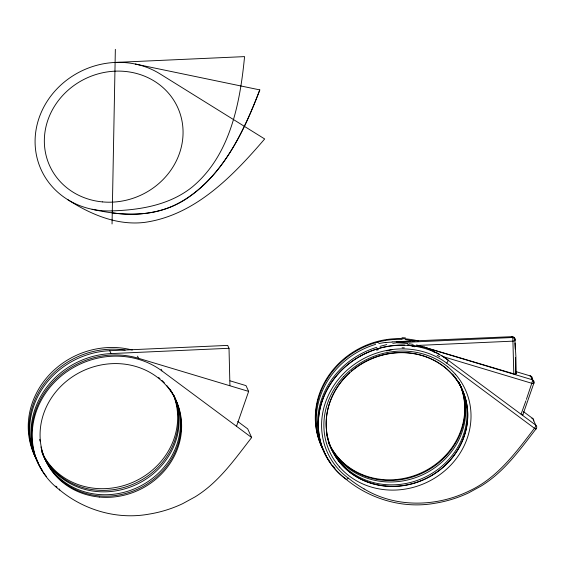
<?xml version="1.0" encoding="UTF-8"?>
<svg xmlns="http://www.w3.org/2000/svg" width="565" height="565" viewBox="0 0 565 565"><rect width="100%" height="100%" fill="white"/><g stroke="black" fill="none" stroke-linecap="round" stroke-linejoin="round"><path stroke-width="0.85" d="M392.11 341.867L512.116 336.655A2.811 2.578 -24.6 0 1 514.842 339.021L515.887 356.423L516.092 373.649L515.704 372.794L515.562 357.702M112.047 223.959L115.352 49.346M229.927 385.492L229.016 348.287L227.688 345.399L109.73 350.71A79.757 73.146 -24.6 0 0 38.632 463.646M526.403 399.377L531.785 383.289A2.811 0.777 -73.3 0 0 532.315 379.765L530.599 376.022L515.464 371.473M230.026 380.824L246.001 385.62L248.649 391.404L236.622 425.939M525.916 400.797L521.085 414.124A2.973 0.537 40.6 0 0 522.922 414.816M522.865 414.767L533.96 382.922L532.583 379.927M135.31 64.036L259.801 89.899C244.228 130.812 224.037 173.639 186.478 198.746C164.705 212.998 137.648 216.67 112.258 212.857M259.801 89.899C242.696 134.597 219.566 183.307 174.352 205.378C148.574 217.433 119.13 215.364 92.088 209.269M523.536 411.673L532.739 418.503L535.775 425.141A2.811 2.578 -24.6 0 1 536.178 428.701C523.741 444.768 511.728 461.428 496.324 474.84A110.373 101.213 -24.6 0 1 481.401 485.879L468.795 492.779A115.641 106.05 -24.6 0 1 434.958 503.26C403.481 508.952 370.456 499.389 345.942 479.162A79.757 73.146 -24.6 0 1 337.143 375.139A79.757 73.146 -24.6 0 1 448.031 359.983A2.811 1.003 -53.4 0 1 446.696 363.104A76.939 70.554 -24.6 0 0 339.735 377.738A76.939 70.554 -24.6 0 0 348.217 478.075M237.787 421.511L247.682 428.856L251.651 437.536C238.656 454.189 226.332 471.648 210.328 485.625A110.408 101.255 -24.6 0 1 195.264 496.783L182.657 503.676A115.641 106.05 -24.6 0 1 148.821 514.157C117.343 519.857 84.326 510.287 59.805 490.067L59.311 488.979M380.068 346.338L386.778 344.565M378.783 343.527L385.761 342.334M392.781 343.343L397.188 342.701L512.504 337.51A2.811 2.578 -24.6 0 1 515.231 339.869A2.811 1.045 -2 0 1 512.921 341.147L418.312 345.406L416.405 345.01M115.105 62.44L244.567 56.613C240.061 103.289 230.195 155.566 192.107 187.1C169.655 205.06 140.275 210.011 112.294 210.865A79.722 73.104 -24.6 0 1 39.14 117.767A79.722 73.104 -24.6 0 1 159.839 73.775L264.674 138.955C232.971 175.885 195.087 215.385 144.435 222.412C116.821 225.689 90.245 214.262 67.56 199.53M42.587 470.758A79.757 73.146 -24.6 0 1 41.372 395.26A79.757 73.146 -24.6 0 1 111.051 353.598L229.016 348.287M406.553 341.352L396.8 341.846L397.188 342.701L407.542 343.513M408.085 345.25L416.97 346.02L424.661 347.404L532.315 379.765A2.811 2.578 -24.6 0 1 533.96 382.922A2.811 0.848 18.8 0 1 531.785 383.289L443.461 356.741L441.851 355.745M408.107 341.401L409.999 341.521M405.479 339.558L414.103 341.013M409.18 343.739L413.142 344.389M418.312 345.406L513.797 373.839L512.921 341.147A2.811 0.452 87.4 0 0 512.504 337.51L512.116 336.655A2.811 0.452 87.4 0 0 511.699 336.987M46.514 476.62A79.757 73.146 -24.6 0 1 48.004 387.873A79.757 73.146 -24.6 0 1 138.524 358.302L248.649 391.404M434.118 351.465L424.47 346.988M435.58 352.207L439.047 354.1M364.121 488.937C395.648 507.977 436.427 507.031 469.007 491.063C497.327 478.096 516.12 452.318 534.441 428.263A2.818 1.003 -53.4 0 0 535.775 425.141L443.461 356.741M446.696 363.104L534.441 428.263A2.811 0.558 37.8 0 0 536.178 428.701M161.152 369.256L161.894 370.887L251.651 437.536M345.533 478.28L345.865 478.993A79.757 73.146 -24.6 0 1 324.571 394.766A79.757 73.146 -24.6 0 1 404.801 345.123M137.528 356.134L138.524 358.302M109.73 350.71L111.051 353.598M514.99 343.068L515.252 349.262M57.044 487.157A79.757 73.146 -24.6 0 1 55.773 486.105M38.166 462.544A79.757 73.146 -24.6 0 1 45.249 382.223A79.757 73.146 -24.6 0 1 125.232 350.116M166.604 385.337A71.783 65.83 -24.6 0 1 139.562 488.259A71.783 65.83 -24.6 0 1 40.948 446.908M39.96 441.096A71.783 65.83 -24.6 0 1 39.776 439.344M158.638 377.519A71.783 65.83 -24.6 0 1 159.959 378.635M161.88 380.365A71.783 65.83 -24.6 0 1 164.316 382.795M173.928 395.945A71.783 65.83 -24.6 0 1 134.188 483.753A71.783 65.83 -24.6 0 1 42.714 454.083M173.264 394.377A71.783 65.83 -24.6 0 1 135.671 484.834A71.783 65.83 -24.6 0 1 42.693 454.034M170.051 389.306A71.783 65.83 -24.6 0 1 137.917 487.298A71.783 65.83 -24.6 0 1 41.485 450.072M59.805 490.067A79.757 73.146 -24.6 0 1 51.012 386.043A79.757 73.146 -24.6 0 1 161.894 370.887M37.396 460.849A79.757 73.146 -24.6 0 1 47.036 377.364A79.757 73.146 -24.6 0 1 132.309 350.039M173.448 394.992A71.783 65.83 -24.6 0 1 133.001 482.228A71.783 65.83 -24.6 0 1 41.937 452.381M351.388 371.106A71.783 65.83 -24.6 0 1 466.471 402.725A71.783 65.83 -24.6 0 1 374.263 484.057A71.783 65.83 -24.6 0 1 349.544 372.731M458.844 382.3A71.783 65.83 -24.6 0 1 422.422 473.124A71.783 65.83 -24.6 0 1 328.971 443.454A71.783 65.83 -24.6 0 0 423.093 474.579A71.783 65.83 -24.6 0 0 458.766 382.279M532.357 378.712A2.811 2.578 -24.6 0 0 530.599 376.022A2.811 0.777 -73.3 0 0 529.977 376.036M531.884 378.755A2.811 0.848 18.8 0 1 532.011 378.868M516.17 373.67A2.966 0.855 21.7 0 1 513.797 373.818M513.924 338.435A2.811 1.045 -2 0 1 514.842 339.021M515.584 372.575A2.966 0.855 21.7 0 1 515.774 372.815M364.107 488.951A143.898 131.963 -24.6 0 1 348.287 478.124A2.818 1.01 -52.5 0 1 346.373 479.402M324.056 451.287A79.757 73.146 -24.6 0 1 334.106 368.507A79.757 73.146 -24.6 0 1 418.552 340.97M533.664 420.939A2.811 2.578 -24.6 0 0 532.739 418.503A2.818 1.003 -53.2 0 0 531.877 418.411M411.942 346.239A49.699 13.362 8.1 0 1 414.795 346.762M407.414 344.106A68.132 44.338 4.2 0 1 409.032 344.325M406.553 341.458A68.132 63.386 68.9 0 1 408.107 341.514M452.551 374.023A71.783 65.83 -24.6 0 1 425.12 477.128A71.783 65.83 -24.6 0 1 326.725 434.817M437.169 355.286A49.692 17.649 24.5 0 1 439.732 356.755M433.8 351.917A68.132 48.315 16.5 0 1 435.241 352.652M334.897 468.173A79.757 73.146 -24.6 0 1 332.743 465.652M330.695 463.01A79.757 73.146 -24.6 0 1 376.904 347.27M376.643 350.194A42.58 3.891 -17.1 0 1 378.508 349.629M386.665 350.929A75.329 44.529 -23.8 0 1 391.976 349.671M385.782 342.567A75.329 74.841 11.4 0 1 392.117 342.136M375.096 342.955A42.58 36.506 -11.7 0 1 378.437 342.065M325.687 454.55A79.757 73.146 -24.6 0 1 375.577 344.382M402.068 347.772A42.721 5.608 0.4 0 1 404.321 347.842M401.99 337.722A42.721 35.192 17.7 0 1 405.465 337.912M324.19 451.647A79.757 73.146 -24.6 0 1 329.346 375.76A79.757 73.146 -24.6 0 1 402.153 339.339M458.893 382.357A71.783 65.83 -24.6 0 1 421.292 472.82A71.783 65.83 -24.6 0 1 328.322 442.021M447.791 366.833A74.651 68.457 -24.6 0 0 352.037 368.839A74.022 67.878 -24.6 0 0 343.739 376.516M447.713 366.826A74.022 67.885 -24.6 0 1 455.319 374.185M455.334 374.171A74.658 68.464 -24.6 0 1 451.181 464.684A74.036 67.899 -24.6 0 1 442.868 472.354A74.658 68.464 -24.6 0 1 347.171 474.374A74.029 67.892 -24.6 0 1 339.586 467.008M339.565 467.022A74.658 68.464 -24.6 0 1 343.725 376.502M99.256 497.045A71.783 65.83 -24.6 0 0 177.12 402.916A71.783 65.83 -24.6 0 0 56.175 391.46A71.783 65.83 -24.6 0 0 99.256 497.045M385.394 486.147A71.783 65.83 -24.6 0 0 463.258 392.011A71.783 65.83 -24.6 0 0 342.305 380.563A71.783 65.83 -24.6 0 0 385.394 486.147M102.343 201.889A70.343 64.509 -24.6 0 0 178.639 109.645A70.343 64.509 -24.6 0 0 60.123 98.423A70.343 64.509 -24.6 0 0 102.343 201.889"/></g></svg>
